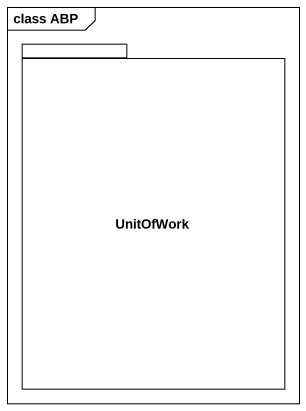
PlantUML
@startuml
mainframe class ABP
package UnitOfWork {
}
@enduml
